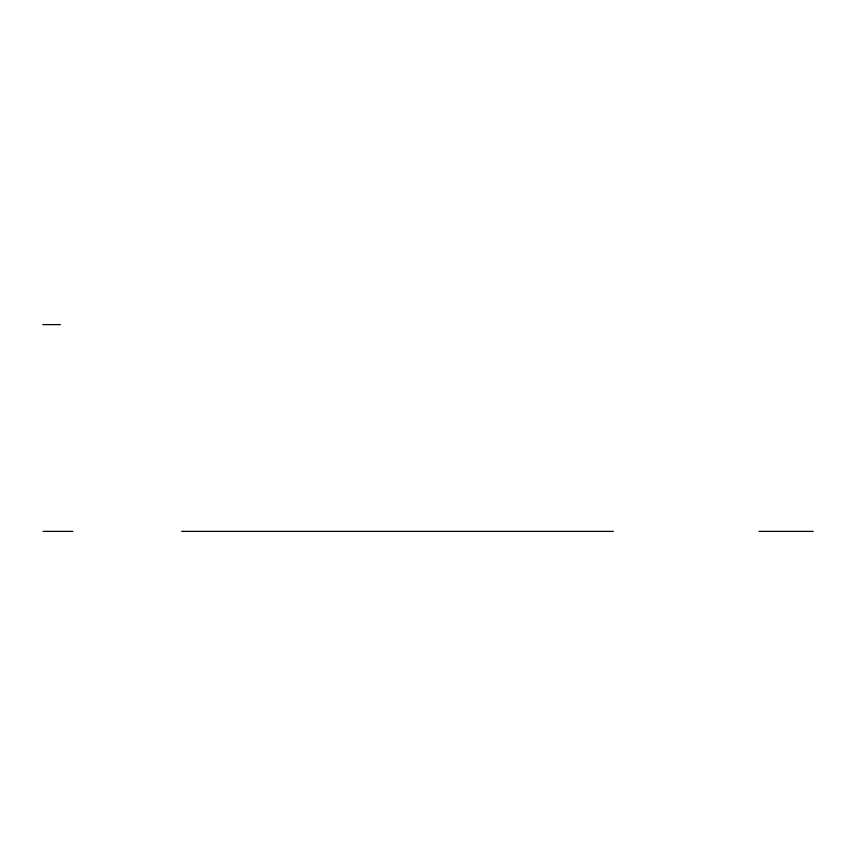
<?xml version="1.0" encoding="UTF-8"?>
<svg xmlns="http://www.w3.org/2000/svg" width="856" height="856" viewBox="0 0 856 856"><rect width="100%" height="100%" fill="white"/><g stroke="black" fill="none" stroke-linecap="round" stroke-linejoin="round"><path stroke-width="1.28" d="M42.8 324.617L60.402 324.617M43.089 531.383L72.846 531.383M181.654 531.383L613.356 531.383M759.047 531.383L813.2 531.383"/></g></svg>
